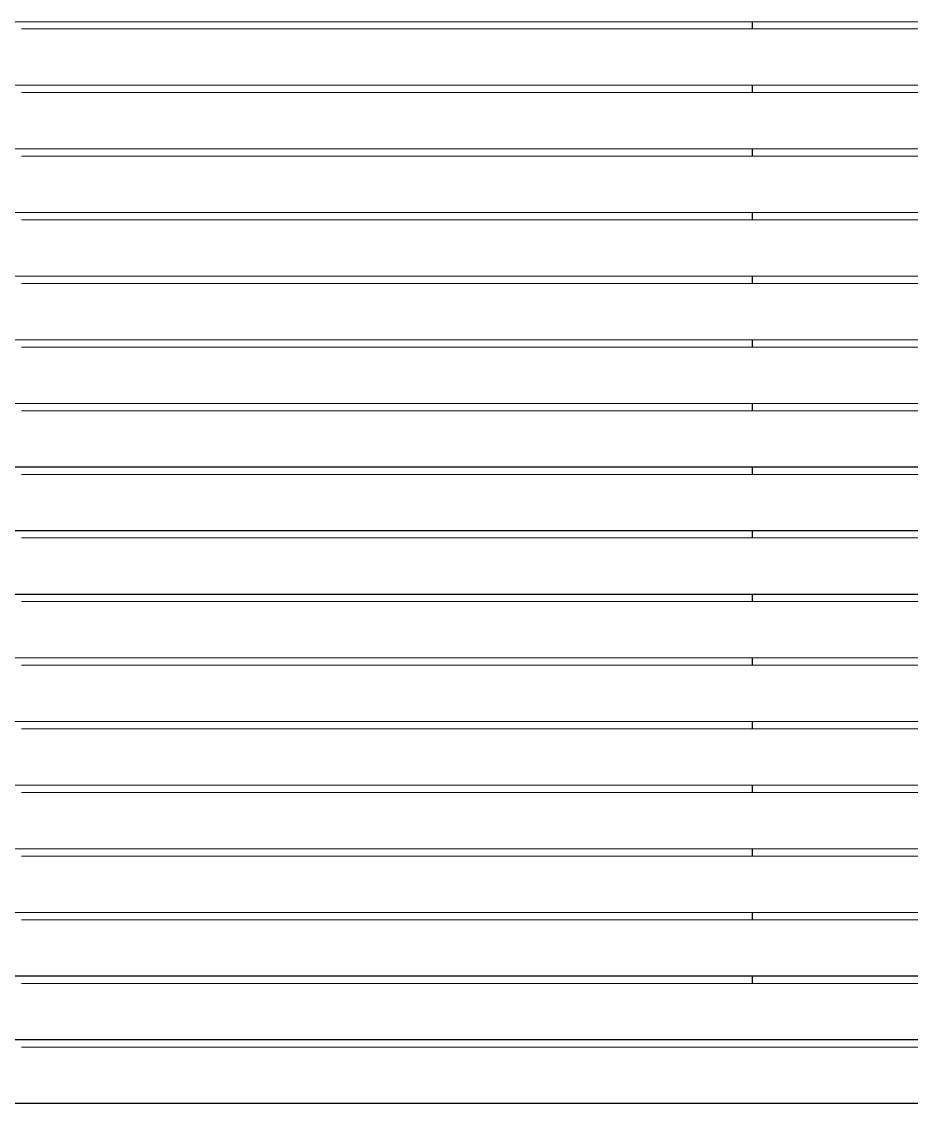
# Model space of a CAD drawing. Header units: millimetres. Extents: x 14397 to 67587, y -11631 to -8348.
# Drawn here: x 64435 to 64994, y -10806 to -10126 of the extents above; entities that cross this region are included whole.
import ezdxf

# ---------------------------------------------------------------- set-up
doc = ezdxf.new("R2010")
doc.units = ezdxf.units.MM
doc.header["$MEASUREMENT"] = 0
doc.linetypes.add('Wipeout_Contour', pattern=[1000, 0, -1000])
doc.layers.add('NewA-Ee_25_10-M_WallsExternal', color=7, linetype='Continuous')
doc.layers.add('NewA-Ee_40_20-M_GeneralFFAndEInternalFixed', color=7, linetype='Continuous')

# ---------------------------------------------------------------- blocks, each defined once
blk = doc.blocks.new('Section Elem_107_11', base_point=(55434.36, -115430.84))
at = {"color": 254, "linetype": 'Wipeout_Contour', "lineweight": 0, "ltscale": 262917.25176}
blk.add_wipeout([(64894.36, -10130.12), (64994.36, -10130.12), (64994.36, -10125.54), (64894.36, -10125.54)], dxfattribs=at).dxf.layer = 'NewA-Ee_25_10-M_WallsExternal'
at = {"color": 254, "linetype": 'Wipeout_Contour', "lineweight": 0, "ltscale": 262941.952726}
blk.add_wipeout([(64894.36, -10165.54), (64894.36, -10170.12), (64994.36, -10170.12), (64994.36, -10165.54)], dxfattribs=at).dxf.layer = 'NewA-Ee_25_10-M_WallsExternal'
at = {"color": 254, "linetype": 'Wipeout_Contour', "lineweight": 0, "ltscale": 262966.748729}
blk.add_wipeout([(64894.36, -10210.12), (64994.36, -10210.12), (64994.36, -10205.54), (64894.36, -10205.54)], dxfattribs=at).dxf.layer = 'NewA-Ee_25_10-M_WallsExternal'
at = {"color": 254, "linetype": 'Wipeout_Contour', "lineweight": 0, "ltscale": 262991.639729}
blk.add_wipeout([(64894.36, -10245.54), (64894.36, -10250.12), (64994.36, -10250.12), (64994.36, -10245.54)], dxfattribs=at).dxf.layer = 'NewA-Ee_25_10-M_WallsExternal'
at = {"color": 254, "linetype": 'Wipeout_Contour', "lineweight": 0, "ltscale": 263016.625712}
blk.add_wipeout([(64894.36, -10285.54), (64894.36, -10290.12), (64994.36, -10290.12), (64994.36, -10285.54)], dxfattribs=at).dxf.layer = 'NewA-Ee_25_10-M_WallsExternal'
at = {"color": 254, "linetype": 'Wipeout_Contour', "lineweight": 0, "ltscale": 263041.706645}
blk.add_wipeout([(64894.36, -10330.12), (64994.36, -10330.12), (64994.36, -10325.54), (64894.36, -10325.54)], dxfattribs=at).dxf.layer = 'NewA-Ee_25_10-M_WallsExternal'
at = {"color": 254, "linetype": 'Wipeout_Contour', "lineweight": 0, "ltscale": 263066.882494}
blk.add_wipeout([(64894.36, -10365.54), (64894.36, -10370.12), (64994.36, -10370.12), (64994.36, -10365.54)], dxfattribs=at).dxf.layer = 'NewA-Ee_25_10-M_WallsExternal'
at = {"color": 254, "linetype": 'Wipeout_Contour', "lineweight": 0, "ltscale": 263092.153245}
blk.add_wipeout([(64894.36, -10410.12), (64994.36, -10410.12), (64994.36, -10405.54), (64894.36, -10405.54)], dxfattribs=at).dxf.layer = 'NewA-Ee_25_10-M_WallsExternal'
at = {"color": 254, "linetype": 'Wipeout_Contour', "lineweight": 0, "ltscale": 263117.518857}
blk.add_wipeout([(64894.36, -10450.12), (64994.36, -10450.12), (64994.36, -10445.54), (64894.36, -10445.54)], dxfattribs=at).dxf.layer = 'NewA-Ee_25_10-M_WallsExternal'
at = {"color": 254, "linetype": 'Wipeout_Contour', "lineweight": 0, "ltscale": 263142.97931}
blk.add_wipeout([(64894.36, -10485.54), (64894.36, -10490.12), (64994.36, -10490.12), (64994.36, -10485.54)], dxfattribs=at).dxf.layer = 'NewA-Ee_25_10-M_WallsExternal'
at = {"color": 254, "linetype": 'Wipeout_Contour', "lineweight": 0, "ltscale": 263168.534582}
blk.add_wipeout([(64894.36, -10525.54), (64894.36, -10530.12), (64994.36, -10530.12), (64994.36, -10525.54)], dxfattribs=at).dxf.layer = 'NewA-Ee_25_10-M_WallsExternal'
at = {"color": 254, "linetype": 'Wipeout_Contour', "lineweight": 0, "ltscale": 263194.184633}
blk.add_wipeout([(64894.36, -10570.12), (64994.36, -10570.12), (64994.36, -10565.54), (64894.36, -10565.54)], dxfattribs=at).dxf.layer = 'NewA-Ee_25_10-M_WallsExternal'
at = {"color": 254, "linetype": 'Wipeout_Contour', "lineweight": 0, "ltscale": 263219.929441}
blk.add_wipeout([(64894.36, -10610.12), (64994.36, -10610.12), (64994.36, -10605.54), (64894.36, -10605.54)], dxfattribs=at).dxf.layer = 'NewA-Ee_25_10-M_WallsExternal'
at = {"color": 254, "linetype": 'Wipeout_Contour', "lineweight": 0, "ltscale": 263245.768986}
blk.add_wipeout([(64894.36, -10645.54), (64894.36, -10650.12), (64994.36, -10650.12), (64994.36, -10645.54)], dxfattribs=at).dxf.layer = 'NewA-Ee_25_10-M_WallsExternal'
at = {"color": 254, "linetype": 'Wipeout_Contour', "lineweight": 0, "ltscale": 263271.703233}
blk.add_wipeout([(64894.36, -10685.54), (64894.36, -10690.12), (64994.36, -10690.12), (64994.36, -10685.54)], dxfattribs=at).dxf.layer = 'NewA-Ee_25_10-M_WallsExternal'
at = {"color": 254, "linetype": 'Wipeout_Contour', "lineweight": 0, "ltscale": 263297.732147}
blk.add_wipeout([(64894.36, -10725.54), (64894.36, -10730.12), (64994.36, -10730.12), (64994.36, -10725.54)], dxfattribs=at).dxf.layer = 'NewA-Ee_25_10-M_WallsExternal'
at = {"color": 254, "linetype": 'Wipeout_Contour', "lineweight": 0, "ltscale": 263324.066552}
blk.add_wipeout([(65453.36, -10765.54), (64435.36, -10765.54), (64435.36, -10770.12), (65453.36, -10770.12)], dxfattribs=at).dxf.layer = 'NewA-Ee_25_10-M_WallsExternal'
at = {"color": 254, "linetype": 'Wipeout_Contour', "lineweight": 0, "ltscale": 261812.697475}
blk.add_wipeout([(64435.36, -10130.12), (64894.36, -10130.12), (64894.36, -10125.54), (64435.36, -10125.54)], dxfattribs=at).dxf.layer = 'NewA-Ee_25_10-M_WallsExternal'
at = {"color": 254, "linetype": 'Wipeout_Contour', "lineweight": 0, "ltscale": 261837.502931}
blk.add_wipeout([(64435.36, -10170.12), (64894.36, -10170.12), (64894.36, -10165.54), (64435.36, -10165.54)], dxfattribs=at).dxf.layer = 'NewA-Ee_25_10-M_WallsExternal'
at = {"color": 254, "linetype": 'Wipeout_Contour', "lineweight": 0, "ltscale": 261862.4038}
blk.add_wipeout([(64435.36, -10210.12), (64894.36, -10210.12), (64894.36, -10205.54), (64435.36, -10205.54)], dxfattribs=at).dxf.layer = 'NewA-Ee_25_10-M_WallsExternal'
at = {"color": 254, "linetype": 'Wipeout_Contour', "lineweight": 0, "ltscale": 261887.400051}
blk.add_wipeout([(64435.36, -10250.12), (64894.36, -10250.12), (64894.36, -10245.54), (64435.36, -10245.54)], dxfattribs=at).dxf.layer = 'NewA-Ee_25_10-M_WallsExternal'
at = {"color": 254, "linetype": 'Wipeout_Contour', "lineweight": 0, "ltscale": 261912.491666}
blk.add_wipeout([(64435.36, -10290.12), (64894.36, -10290.12), (64894.36, -10285.54), (64435.36, -10285.54)], dxfattribs=at).dxf.layer = 'NewA-Ee_25_10-M_WallsExternal'
at = {"color": 254, "linetype": 'Wipeout_Contour', "lineweight": 0, "ltscale": 261937.678608}
blk.add_wipeout([(64435.36, -10330.12), (64894.36, -10330.12), (64894.36, -10325.54), (64435.36, -10325.54)], dxfattribs=at).dxf.layer = 'NewA-Ee_25_10-M_WallsExternal'
at = {"color": 254, "linetype": 'Wipeout_Contour', "lineweight": 0, "ltscale": 261962.960855}
blk.add_wipeout([(64435.36, -10370.12), (64894.36, -10370.12), (64894.36, -10365.54), (64435.36, -10365.54)], dxfattribs=at).dxf.layer = 'NewA-Ee_25_10-M_WallsExternal'
at = {"color": 254, "linetype": 'Wipeout_Contour', "lineweight": 0, "ltscale": 261988.338374}
blk.add_wipeout([(64435.36, -10410.12), (64894.36, -10410.12), (64894.36, -10405.54), (64435.36, -10405.54)], dxfattribs=at).dxf.layer = 'NewA-Ee_25_10-M_WallsExternal'
at = {"color": 254, "linetype": 'Wipeout_Contour', "lineweight": 0, "ltscale": 262013.811146}
blk.add_wipeout([(64435.36, -10450.12), (64894.36, -10450.12), (64894.36, -10445.54), (64435.36, -10445.54)], dxfattribs=at).dxf.layer = 'NewA-Ee_25_10-M_WallsExternal'
at = {"color": 254, "linetype": 'Wipeout_Contour', "lineweight": 0, "ltscale": 262039.379135}
blk.add_wipeout([(64435.36, -10490.12), (64894.36, -10490.12), (64894.36, -10485.54), (64435.36, -10485.54)], dxfattribs=at).dxf.layer = 'NewA-Ee_25_10-M_WallsExternal'
at = {"color": 254, "linetype": 'Wipeout_Contour', "lineweight": 0, "ltscale": 262065.042358}
blk.add_wipeout([(64435.36, -10530.12), (64894.36, -10530.12), (64894.36, -10525.54), (64435.36, -10525.54)], dxfattribs=at).dxf.layer = 'NewA-Ee_25_10-M_WallsExternal'
at = {"color": 254, "linetype": 'Wipeout_Contour', "lineweight": 0, "ltscale": 262090.80066}
blk.add_wipeout([(64894.36, -10565.54), (64435.36, -10565.54), (64435.36, -10570.12), (64894.36, -10570.12)], dxfattribs=at).dxf.layer = 'NewA-Ee_25_10-M_WallsExternal'
at = {"color": 254, "linetype": 'Wipeout_Contour', "lineweight": 0, "ltscale": 262116.654103}
blk.add_wipeout([(64894.36, -10605.54), (64435.36, -10605.54), (64435.36, -10610.12), (64894.36, -10610.12)], dxfattribs=at).dxf.layer = 'NewA-Ee_25_10-M_WallsExternal'
at = {"color": 254, "linetype": 'Wipeout_Contour', "lineweight": 0, "ltscale": 262142.602693}
blk.add_wipeout([(64894.36, -10645.54), (64435.36, -10645.54), (64435.36, -10650.12), (64894.36, -10650.12)], dxfattribs=at).dxf.layer = 'NewA-Ee_25_10-M_WallsExternal'
at = {"color": 254, "linetype": 'Wipeout_Contour', "lineweight": 0, "ltscale": 262168.646362}
blk.add_wipeout([(64894.36, -10685.54), (64435.36, -10685.54), (64435.36, -10690.12), (64894.36, -10690.12)], dxfattribs=at).dxf.layer = 'NewA-Ee_25_10-M_WallsExternal'
at = {"color": 254, "linetype": 'Wipeout_Contour', "lineweight": 0, "ltscale": 262194.785125}
blk.add_wipeout([(64435.36, -10730.12), (64894.36, -10730.12), (64894.36, -10725.54), (64435.36, -10725.54)], dxfattribs=at).dxf.layer = 'NewA-Ee_25_10-M_WallsExternal'
at = {"layer": 'NewA-Ee_25_10-M_WallsExternal', "linetype": 'Continuous'}
for p, q in [((64894.36, -10125.54), (64894.36, -10130.12)), ((64894.36, -10165.54), (64894.36, -10170.12)), ((64894.36, -10205.54), (64894.36, -10210.12)), ((64894.36, -10245.54), (64894.36, -10250.12)), ((64894.36, -10285.54), (64894.36, -10290.12)), ((64894.36, -10325.54), (64894.36, -10330.12)), ((64894.36, -10365.54), (64894.36, -10370.12)), ((64894.36, -10405.54), (64894.36, -10410.12)), ((64894.36, -10445.54), (64894.36, -10450.12)), ((64894.36, -10485.54), (64894.36, -10490.12)), ((64894.36, -10525.54), (64894.36, -10530.12)), ((64894.36, -10565.54), (64894.36, -10570.12)), ((64894.36, -10605.54), (64894.36, -10610.12)), ((64894.36, -10645.54), (64894.36, -10650.12)), ((64894.36, -10685.54), (64894.36, -10690.12)), ((64894.36, -10725.54), (64894.36, -10730.12))]:
    blk.add_line(p, q, dxfattribs=at)
blk = doc.blocks.new('Section Elem_111_11', base_point=(55434.36, -115430.84))
at = {"color": 254, "linetype": 'Wipeout_Contour', "lineweight": 0, "ltscale": 262916.344171}
blk.add_wipeout([(64094.36, -10125.54), (65794.36, -10125.54), (65794.36, -10125.47), (64094.36, -10125.47)], dxfattribs=at).dxf.layer = 'NewA-Ee_40_20-M_GeneralFFAndEInternalFixed'
at = {"color": 254, "linetype": 'Wipeout_Contour', "lineweight": 0, "ltscale": 1051725.313881881}
blk.add_wipeout([(64433.36, -10130.12), (64094.36, -10130.12), (64094.36, -10165.47), (65794.36, -10165.47), (65794.36, -10130.12), (65455.36, -10130.12), (65455.36, -10160.87), (65454.86, -10161.73), (65453.86, -10161.73), (65453.36, -10160.87), (65453.36, -10130.12), (64435.36, -10130.12), (64435.36, -10160.87), (64434.86, -10161.73), (64433.86, -10161.73), (64433.36, -10160.87)], dxfattribs=at).dxf.layer = 'NewA-Ee_40_20-M_GeneralFFAndEInternalFixed'
at = {"color": 254, "linetype": 'Wipeout_Contour', "lineweight": 0, "ltscale": 1051824.338532877}
blk.add_wipeout([(64094.36, -10205.47), (65794.36, -10205.47), (65794.36, -10170.12), (65455.36, -10170.12), (65455.36, -10200.87), (65454.86, -10201.73), (65453.86, -10201.73), (65453.36, -10200.87), (65453.36, -10170.12), (64435.36, -10170.12), (64435.36, -10200.87), (64434.86, -10201.73), (64433.86, -10201.73), (64433.36, -10200.87), (64433.36, -10170.12), (64094.36, -10170.12)], dxfattribs=at).dxf.layer = 'NewA-Ee_40_20-M_GeneralFFAndEInternalFixed'
at = {"color": 254, "linetype": 'Wipeout_Contour', "lineweight": 0, "ltscale": 1051923.743273737}
blk.add_wipeout([(64094.36, -10210.12), (64094.36, -10245.47), (65794.36, -10245.47), (65794.36, -10210.12), (65455.36, -10210.12), (65455.36, -10240.87), (65454.86, -10241.73), (65453.86, -10241.73), (65453.36, -10240.87), (65453.36, -10210.12), (64435.36, -10210.12), (64435.36, -10240.87), (64434.86, -10241.73), (64433.86, -10241.73), (64433.36, -10240.87), (64433.36, -10210.12)], dxfattribs=at).dxf.layer = 'NewA-Ee_40_20-M_GeneralFFAndEInternalFixed'
at = {"color": 254, "linetype": 'Wipeout_Contour', "lineweight": 0, "ltscale": 1052023.527996684}
blk.add_wipeout([(64094.36, -10250.12), (64094.36, -10285.47), (65794.36, -10285.47), (65794.36, -10250.12), (65455.36, -10250.12), (65455.36, -10280.87), (65454.86, -10281.73), (65453.86, -10281.73), (65453.36, -10280.87), (65453.36, -10250.12), (64435.36, -10250.12), (64435.36, -10280.87), (64434.86, -10281.73), (64433.86, -10281.73), (64433.36, -10280.87), (64433.36, -10250.12)], dxfattribs=at).dxf.layer = 'NewA-Ee_40_20-M_GeneralFFAndEInternalFixed'
at = {"color": 254, "linetype": 'Wipeout_Contour', "lineweight": 0, "ltscale": 1052123.692593568}
blk.add_wipeout([(64094.36, -10325.47), (65794.36, -10325.47), (65794.36, -10290.12), (65455.36, -10290.12), (65455.36, -10320.87), (65454.86, -10321.73), (65453.86, -10321.73), (65453.36, -10320.87), (65453.36, -10290.12), (64435.36, -10290.12), (64435.36, -10320.87), (64434.86, -10321.73), (64433.86, -10321.73), (64433.36, -10320.87), (64433.36, -10290.12), (64094.36, -10290.12)], dxfattribs=at).dxf.layer = 'NewA-Ee_40_20-M_GeneralFFAndEInternalFixed'
at = {"color": 254, "linetype": 'Wipeout_Contour', "lineweight": 0, "ltscale": 1052224.236955867}
blk.add_wipeout([(64433.36, -10330.12), (64094.36, -10330.12), (64094.36, -10365.47), (65794.36, -10365.47), (65794.36, -10330.12), (65455.36, -10330.12), (65455.36, -10360.87), (65454.86, -10361.73), (65453.86, -10361.73), (65453.36, -10360.87), (65453.36, -10330.12), (64435.36, -10330.12), (64435.36, -10360.87), (64434.86, -10361.73), (64433.86, -10361.73), (64433.36, -10360.87)], dxfattribs=at).dxf.layer = 'NewA-Ee_40_20-M_GeneralFFAndEInternalFixed'
at = {"color": 254, "linetype": 'Wipeout_Contour', "lineweight": 0, "ltscale": 1052325.160974693}
blk.add_wipeout([(64094.36, -10370.12), (64094.36, -10405.47), (65794.36, -10405.47), (65794.36, -10370.12), (65455.36, -10370.12), (65455.36, -10400.87), (65454.86, -10401.73), (65453.86, -10401.73), (65453.36, -10400.87), (65453.36, -10370.12), (64435.36, -10370.12), (64435.36, -10400.87), (64434.86, -10401.73), (64433.86, -10401.73), (64433.36, -10400.87), (64433.36, -10370.12)], dxfattribs=at).dxf.layer = 'NewA-Ee_40_20-M_GeneralFFAndEInternalFixed'
at = {"color": 254, "linetype": 'Wipeout_Contour', "lineweight": 0, "ltscale": 1052426.464540786}
blk.add_wipeout([(64094.36, -10410.12), (64094.36, -10445.47), (65794.36, -10445.47), (65794.36, -10410.12), (65455.36, -10410.12), (65455.36, -10440.87), (65454.86, -10441.73), (65453.86, -10441.73), (65453.36, -10440.87), (65453.36, -10410.12), (64435.36, -10410.12), (64435.36, -10440.87), (64434.86, -10441.73), (64433.86, -10441.73), (64433.36, -10440.87), (64433.36, -10410.12)], dxfattribs=at).dxf.layer = 'NewA-Ee_40_20-M_GeneralFFAndEInternalFixed'
at = {"color": 254, "linetype": 'Wipeout_Contour', "lineweight": 0, "ltscale": 1052528.147544518}
blk.add_wipeout([(64094.36, -10450.12), (64094.36, -10485.47), (65794.36, -10485.47), (65794.36, -10450.12), (65455.36, -10450.12), (65455.36, -10480.87), (65454.86, -10481.73), (65453.86, -10481.73), (65453.36, -10480.87), (65453.36, -10450.12), (64435.36, -10450.12), (64435.36, -10480.87), (64434.86, -10481.73), (64433.86, -10481.73), (64433.36, -10480.87), (64433.36, -10450.12)], dxfattribs=at).dxf.layer = 'NewA-Ee_40_20-M_GeneralFFAndEInternalFixed'
at = {"color": 254, "linetype": 'Wipeout_Contour', "lineweight": 0, "ltscale": 1052630.209875894}
blk.add_wipeout([(64094.36, -10490.12), (64094.36, -10525.47), (65794.36, -10525.47), (65794.36, -10490.12), (65455.36, -10490.12), (65455.36, -10520.87), (65454.86, -10521.73), (65453.86, -10521.73), (65453.36, -10520.87), (65453.36, -10490.12), (64435.36, -10490.12), (64435.36, -10520.87), (64434.86, -10521.73), (64433.86, -10521.73), (64433.36, -10520.87), (64433.36, -10490.12)], dxfattribs=at).dxf.layer = 'NewA-Ee_40_20-M_GeneralFFAndEInternalFixed'
at = {"color": 254, "linetype": 'Wipeout_Contour', "lineweight": 0, "ltscale": 1052732.651444039}
blk.add_wipeout([(64094.36, -10530.12), (64094.36, -10565.47), (65794.36, -10565.47), (65794.36, -10530.12), (65455.36, -10530.12), (65455.36, -10560.87), (65454.86, -10561.73), (65453.86, -10561.73), (65453.36, -10560.87), (65453.36, -10530.12), (64435.36, -10530.12), (64435.36, -10560.87), (64434.86, -10561.73), (64433.86, -10561.73), (64433.36, -10560.87), (64433.36, -10530.12)], dxfattribs=at).dxf.layer = 'NewA-Ee_40_20-M_GeneralFFAndEInternalFixed'
at = {"color": 254, "linetype": 'Wipeout_Contour', "lineweight": 0, "ltscale": 1052835.472076635}
blk.add_wipeout([(64433.36, -10570.12), (64094.36, -10570.12), (64094.36, -10605.47), (65794.36, -10605.47), (65794.36, -10570.12), (65455.36, -10570.12), (65455.36, -10600.87), (65454.86, -10601.73), (65453.86, -10601.73), (65453.36, -10600.87), (65453.36, -10570.12), (64435.36, -10570.12), (64435.36, -10600.87), (64434.86, -10601.73), (64433.86, -10601.73), (64433.36, -10600.87)], dxfattribs=at).dxf.layer = 'NewA-Ee_40_20-M_GeneralFFAndEInternalFixed'
at = {"color": 254, "linetype": 'Wipeout_Contour', "lineweight": 0, "ltscale": 1052938.671727279}
blk.add_wipeout([(64433.36, -10610.12), (64094.36, -10610.12), (64094.36, -10645.47), (65794.36, -10645.47), (65794.36, -10610.12), (65455.36, -10610.12), (65455.36, -10640.87), (65454.86, -10641.73), (65453.86, -10641.73), (65453.36, -10640.87), (65453.36, -10610.12), (64435.36, -10610.12), (64435.36, -10640.87), (64434.86, -10641.73), (64433.86, -10641.73), (64433.36, -10640.87)], dxfattribs=at).dxf.layer = 'NewA-Ee_40_20-M_GeneralFFAndEInternalFixed'
at = {"color": 254, "linetype": 'Wipeout_Contour', "lineweight": 0, "ltscale": 1053042.250261911}
blk.add_wipeout([(64433.36, -10650.12), (64094.36, -10650.12), (64094.36, -10685.47), (65794.36, -10685.47), (65794.36, -10650.12), (65455.36, -10650.12), (65455.36, -10680.87), (65454.86, -10681.73), (65453.86, -10681.73), (65453.36, -10680.87), (65453.36, -10650.12), (64435.36, -10650.12), (64435.36, -10680.87), (64434.86, -10681.73), (64433.86, -10681.73), (64433.36, -10680.87)], dxfattribs=at).dxf.layer = 'NewA-Ee_40_20-M_GeneralFFAndEInternalFixed'
at = {"color": 254, "linetype": 'Wipeout_Contour', "lineweight": 0, "ltscale": 1053146.207564494}
blk.add_wipeout([(64433.36, -10690.12), (64094.36, -10690.12), (64094.36, -10725.47), (65794.36, -10725.47), (65794.36, -10690.12), (65455.36, -10690.12), (65455.36, -10720.87), (65454.86, -10721.73), (65453.86, -10721.73), (65453.36, -10720.87), (65453.36, -10690.12), (64435.36, -10690.12), (64435.36, -10720.87), (64434.86, -10721.73), (64433.86, -10721.73), (64433.36, -10720.87)], dxfattribs=at).dxf.layer = 'NewA-Ee_40_20-M_GeneralFFAndEInternalFixed'
at = {"color": 254, "linetype": 'Wipeout_Contour', "lineweight": 0, "ltscale": 1053250.543531239}
blk.add_wipeout([(64433.36, -10730.12), (64094.36, -10730.12), (64094.36, -10765.47), (65794.36, -10765.47), (65794.36, -10730.12), (65455.36, -10730.12), (65455.36, -10760.87), (65454.86, -10761.73), (65453.86, -10761.73), (65453.36, -10760.87), (65453.36, -10730.12), (64435.36, -10730.12), (64435.36, -10760.87), (64434.86, -10761.73), (64433.86, -10761.73), (64433.36, -10760.87)], dxfattribs=at).dxf.layer = 'NewA-Ee_40_20-M_GeneralFFAndEInternalFixed'
at = {"color": 254, "linetype": 'Wipeout_Contour', "lineweight": 0, "ltscale": 789999.950743}
blk.add_wipeout([(64094.36, -10770.12), (64094.36, -10805.47), (65794.36, -10805.47), (65794.36, -10770.12), (65455.36, -10770.12), (65455.36, -10787.87), (65453.36, -10787.87), (65453.36, -10770.12), (64435.36, -10770.12), (64435.36, -10787.87), (64433.36, -10787.87), (64433.36, -10770.12)], dxfattribs=at).dxf.layer = 'NewA-Ee_40_20-M_GeneralFFAndEInternalFixed'
at = {"layer": 'NewA-Ee_40_20-M_GeneralFFAndEInternalFixed', "color": 1, "linetype": 'Continuous', "lineweight": 18}
for p, q in [((64094.36, -10125.54), (65794.36, -10125.54)), ((65453.36, -10130.12), (64435.36, -10130.12)), ((65453.36, -10170.12), (64435.36, -10170.12)), ((65453.36, -10210.12), (64435.36, -10210.12)), ((65453.36, -10250.12), (64435.36, -10250.12)), ((65453.36, -10290.12), (64435.36, -10290.12)), ((65453.36, -10330.12), (64435.36, -10330.12)), ((65453.36, -10370.12), (64435.36, -10370.12)), ((65453.36, -10410.12), (64435.36, -10410.12)), ((65453.36, -10450.12), (64435.36, -10450.12)), ((65453.36, -10490.12), (64435.36, -10490.12)), ((65453.36, -10530.12), (64435.36, -10530.12)), ((65453.36, -10570.12), (64435.36, -10570.12)), ((65453.36, -10610.12), (64435.36, -10610.12)), ((65453.36, -10650.12), (64435.36, -10650.12)), ((65453.36, -10690.12), (64435.36, -10690.12)), ((65453.36, -10730.12), (64435.36, -10730.12)), ((65453.36, -10770.12), (64435.36, -10770.12))]:
    blk.add_line(p, q, dxfattribs=at)
at = {"color": 254, "linetype": 'Wipeout_Contour', "lineweight": 0, "ltscale": 262941.043604}
blk.add_wipeout([(64094.36, -10165.47), (64094.36, -10165.54), (65794.36, -10165.54), (65794.36, -10165.47)], dxfattribs=at).dxf.layer = 'NewA-Ee_40_20-M_GeneralFFAndEInternalFixed'
at = {"color": 254, "linetype": 'Wipeout_Contour', "lineweight": 0, "ltscale": 262965.838083}
blk.add_wipeout([(64094.36, -10205.47), (64094.36, -10205.54), (65794.36, -10205.54), (65794.36, -10205.47)], dxfattribs=at).dxf.layer = 'NewA-Ee_40_20-M_GeneralFFAndEInternalFixed'
at = {"color": 254, "linetype": 'Wipeout_Contour', "lineweight": 0, "ltscale": 262990.72758}
blk.add_wipeout([(64094.36, -10245.47), (64094.36, -10245.54), (65794.36, -10245.54), (65794.36, -10245.47)], dxfattribs=at).dxf.layer = 'NewA-Ee_40_20-M_GeneralFFAndEInternalFixed'
at = {"color": 254, "linetype": 'Wipeout_Contour', "lineweight": 0, "ltscale": 263015.712069}
blk.add_wipeout([(64094.36, -10285.54), (65794.36, -10285.54), (65794.36, -10285.47), (64094.36, -10285.47)], dxfattribs=at).dxf.layer = 'NewA-Ee_40_20-M_GeneralFFAndEInternalFixed'
at = {"color": 254, "linetype": 'Wipeout_Contour', "lineweight": 0, "ltscale": 263040.791522}
blk.add_wipeout([(64094.36, -10325.54), (65794.36, -10325.54), (65794.36, -10325.47), (64094.36, -10325.47)], dxfattribs=at).dxf.layer = 'NewA-Ee_40_20-M_GeneralFFAndEInternalFixed'
at = {"color": 254, "linetype": 'Wipeout_Contour', "lineweight": 0, "ltscale": 263065.965913}
blk.add_wipeout([(64094.36, -10365.47), (64094.36, -10365.54), (65794.36, -10365.54), (65794.36, -10365.47)], dxfattribs=at).dxf.layer = 'NewA-Ee_40_20-M_GeneralFFAndEInternalFixed'
at = {"color": 254, "linetype": 'Wipeout_Contour', "lineweight": 0, "ltscale": 263091.235213}
blk.add_wipeout([(64094.36, -10405.54), (65794.36, -10405.54), (65794.36, -10405.47), (64094.36, -10405.47)], dxfattribs=at).dxf.layer = 'NewA-Ee_40_20-M_GeneralFFAndEInternalFixed'
at = {"color": 254, "linetype": 'Wipeout_Contour', "lineweight": 0, "ltscale": 263116.599397}
blk.add_wipeout([(64094.36, -10445.47), (64094.36, -10445.54), (65794.36, -10445.54), (65794.36, -10445.47)], dxfattribs=at).dxf.layer = 'NewA-Ee_40_20-M_GeneralFFAndEInternalFixed'
at = {"color": 254, "linetype": 'Wipeout_Contour', "lineweight": 0, "ltscale": 263142.058435}
blk.add_wipeout([(64094.36, -10485.54), (65794.36, -10485.54), (65794.36, -10485.47), (64094.36, -10485.47)], dxfattribs=at).dxf.layer = 'NewA-Ee_40_20-M_GeneralFFAndEInternalFixed'
at = {"color": 254, "linetype": 'Wipeout_Contour', "lineweight": 0, "ltscale": 263167.612302}
blk.add_wipeout([(64094.36, -10525.54), (65794.36, -10525.54), (65794.36, -10525.47), (64094.36, -10525.47)], dxfattribs=at).dxf.layer = 'NewA-Ee_40_20-M_GeneralFFAndEInternalFixed'
at = {"color": 254, "linetype": 'Wipeout_Contour', "lineweight": 0, "ltscale": 263193.260968}
blk.add_wipeout([(64094.36, -10565.54), (65794.36, -10565.54), (65794.36, -10565.47), (64094.36, -10565.47)], dxfattribs=at).dxf.layer = 'NewA-Ee_40_20-M_GeneralFFAndEInternalFixed'
at = {"color": 254, "linetype": 'Wipeout_Contour', "lineweight": 0, "ltscale": 263219.004407}
blk.add_wipeout([(64094.36, -10605.47), (64094.36, -10605.54), (65794.36, -10605.54), (65794.36, -10605.47)], dxfattribs=at).dxf.layer = 'NewA-Ee_40_20-M_GeneralFFAndEInternalFixed'
at = {"color": 254, "linetype": 'Wipeout_Contour', "lineweight": 0, "ltscale": 263244.84259}
blk.add_wipeout([(64094.36, -10645.54), (65794.36, -10645.54), (65794.36, -10645.47), (64094.36, -10645.47)], dxfattribs=at).dxf.layer = 'NewA-Ee_40_20-M_GeneralFFAndEInternalFixed'
at = {"color": 254, "linetype": 'Wipeout_Contour', "lineweight": 0, "ltscale": 263270.77549}
blk.add_wipeout([(64094.36, -10685.47), (64094.36, -10685.54), (65794.36, -10685.54), (65794.36, -10685.47)], dxfattribs=at).dxf.layer = 'NewA-Ee_40_20-M_GeneralFFAndEInternalFixed'
at = {"color": 254, "linetype": 'Wipeout_Contour', "lineweight": 0, "ltscale": 263296.803079}
blk.add_wipeout([(64094.36, -10725.54), (65794.36, -10725.54), (65794.36, -10725.47), (64094.36, -10725.47)], dxfattribs=at).dxf.layer = 'NewA-Ee_40_20-M_GeneralFFAndEInternalFixed'
at = {"color": 254, "linetype": 'Wipeout_Contour', "lineweight": 0, "ltscale": 263322.925328}
blk.add_wipeout([(64094.36, -10765.54), (65794.36, -10765.54), (65794.36, -10765.47), (64094.36, -10765.47)], dxfattribs=at).dxf.layer = 'NewA-Ee_40_20-M_GeneralFFAndEInternalFixed'
at = {"color": 254, "linetype": 'Wipeout_Contour', "lineweight": 0, "ltscale": 263349.142209}
blk.add_wipeout([(64094.36, -10805.47), (64094.36, -10805.54), (65794.36, -10805.54), (65794.36, -10805.47)], dxfattribs=at).dxf.layer = 'NewA-Ee_40_20-M_GeneralFFAndEInternalFixed'
at = {"layer": 'NewA-Ee_40_20-M_GeneralFFAndEInternalFixed', "color": 1, "linetype": 'Continuous', "lineweight": 18}
for p, q in [((64094.36, -10165.47), (65794.36, -10165.47)), ((64094.36, -10165.54), (65794.36, -10165.54)), ((64094.36, -10205.47), (65794.36, -10205.47)), ((64094.36, -10205.54), (65794.36, -10205.54)), ((64094.36, -10245.47), (65794.36, -10245.47)), ((64094.36, -10245.54), (65794.36, -10245.54)), ((64094.36, -10285.47), (65794.36, -10285.47)), ((64094.36, -10285.54), (65794.36, -10285.54)), ((64094.36, -10325.47), (65794.36, -10325.47)), ((64094.36, -10325.54), (65794.36, -10325.54)), ((64094.36, -10365.47), (65794.36, -10365.47)), ((64094.36, -10365.54), (65794.36, -10365.54)), ((64094.36, -10405.47), (65794.36, -10405.47)), ((64094.36, -10405.54), (65794.36, -10405.54)), ((64094.36, -10445.47), (65794.36, -10445.47)), ((64094.36, -10445.54), (65794.36, -10445.54)), ((64094.36, -10485.47), (65794.36, -10485.47)), ((64094.36, -10485.54), (65794.36, -10485.54)), ((64094.36, -10525.47), (65794.36, -10525.47)), ((64094.36, -10525.54), (65794.36, -10525.54)), ((64094.36, -10565.47), (65794.36, -10565.47)), ((64094.36, -10565.54), (65794.36, -10565.54)), ((64094.36, -10605.47), (65794.36, -10605.47)), ((64094.36, -10605.54), (65794.36, -10605.54)), ((64094.36, -10645.47), (65794.36, -10645.47)), ((64094.36, -10645.54), (65794.36, -10645.54)), ((64094.36, -10685.47), (65794.36, -10685.47)), ((64094.36, -10685.54), (65794.36, -10685.54)), ((64094.36, -10725.47), (65794.36, -10725.47)), ((64094.36, -10725.54), (65794.36, -10725.54)), ((64094.36, -10765.47), (65794.36, -10765.47)), ((64094.36, -10765.54), (65794.36, -10765.54)), ((64094.36, -10805.47), (65794.36, -10805.47)), ((64094.36, -10805.54), (65794.36, -10805.54))]:
    blk.add_line(p, q, dxfattribs=at)

msp = doc.modelspace()

# ---------------------------------------------------------------- block references
at = {"layer": 'NewA-Ee_25_10-M_WallsExternal', "lineweight": 0}
msp.add_blockref('Section Elem_107_11', (55434.36, -115430.84), dxfattribs=at)

# ---------------------------------------------------------------- next in the draw order: block references
at = {"layer": 'NewA-Ee_40_20-M_GeneralFFAndEInternalFixed', "lineweight": 0}
msp.add_blockref('Section Elem_111_11', (55434.36, -115430.84), dxfattribs=at)

doc.saveas('drawing.dxf')
